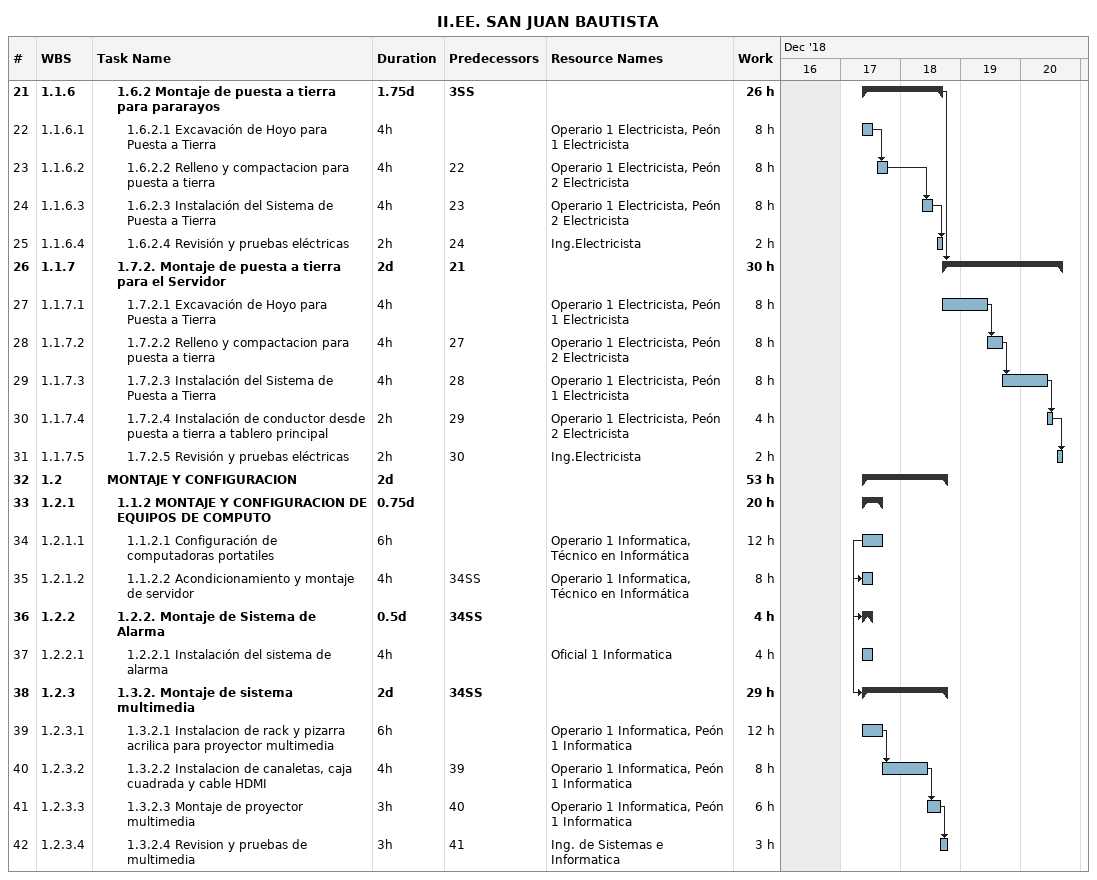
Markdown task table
II.EE. SAN JUAN BAUTISTA

| ID | WBS | Task | Duration | Start | Finish | Predecessors | Resources | Work (h) |
|---|---|---|---|---|---|---|---|---|
| 21 | 1.1.6 | **1.6.2 Montaje de puesta a tierra para pararayos** | 1.75d | 2018-12-17 | 2018-12-18 | 3SS |  | 26 |
| 22 | 1.1.6.1 | 1.6.2.1 Excavación de Hoyo para Puesta a Tierra | 4h | 2018-12-17 | 2018-12-17 |  | Operario 1 Electricista, Peón 1 Electricista | 8 |
| 23 | 1.1.6.2 | 1.6.2.2 Relleno y compactacion para puesta a tierra | 4h | 2018-12-17 | 2018-12-17 | 22 | Operario 1 Electricista, Peón 2 Electricista | 8 |
| 24 | 1.1.6.3 | 1.6.2.3 Instalación del Sistema de Puesta a Tierra | 4h | 2018-12-18 | 2018-12-18 | 23 | Operario 1 Electricista, Peón 2 Electricista | 8 |
| 25 | 1.1.6.4 | 1.6.2.4 Revisión y pruebas eléctricas | 2h | 2018-12-18 | 2018-12-18 | 24 | Ing.Electricista | 2 |
| 26 | 1.1.7 | **1.7.2. Montaje de puesta a tierra para el Servidor** | 2d | 2018-12-18 | 2018-12-20 | 21 |  | 30 |
| 27 | 1.1.7.1 | 1.7.2.1 Excavación de Hoyo para Puesta a Tierra | 4h | 2018-12-18 | 2018-12-19 |  | Operario 1 Electricista, Peón 1 Electricista | 8 |
| 28 | 1.1.7.2 | 1.7.2.2 Relleno y compactacion para puesta a tierra | 4h | 2018-12-19 | 2018-12-19 | 27 | Operario 1 Electricista, Peón 2 Electricista | 8 |
| 29 | 1.1.7.3 | 1.7.2.3 Instalación del Sistema de Puesta a Tierra | 4h | 2018-12-19 | 2018-12-20 | 28 | Operario 1 Electricista, Peón 1 Electricista | 8 |
| 30 | 1.1.7.4 | 1.7.2.4 Instalación de conductor desde puesta a tierra a tablero principal | 2h | 2018-12-20 | 2018-12-20 | 29 | Operario 1 Electricista, Peón 2 Electricista | 4 |
| 31 | 1.1.7.5 | 1.7.2.5 Revisión y pruebas eléctricas | 2h | 2018-12-20 | 2018-12-20 | 30 | Ing.Electricista | 2 |
| 32 | 1.2 | **MONTAJE Y CONFIGURACION** | 2d | 2018-12-17 | 2018-12-18 |  |  | 53 |
| 33 | 1.2.1 | **1.1.2 MONTAJE Y CONFIGURACION DE EQUIPOS DE COMPUTO** | 0.75d | 2018-12-17 | 2018-12-17 |  |  | 20 |
| 34 | 1.2.1.1 | 1.1.2.1 Configuración de computadoras portatiles | 6h | 2018-12-17 | 2018-12-17 |  | Operario 1 Informatica, Técnico en Informática | 12 |
| 35 | 1.2.1.2 | 1.1.2.2 Acondicionamiento y montaje de servidor | 4h | 2018-12-17 | 2018-12-17 | 34SS | Operario 1 Informatica, Técnico en Informática | 8 |
| 36 | 1.2.2 | **1.2.2. Montaje de Sistema de Alarma** | 0.5d | 2018-12-17 | 2018-12-17 | 34SS |  | 4 |
| 37 | 1.2.2.1 | 1.2.2.1 Instalación del sistema de alarma | 4h | 2018-12-17 | 2018-12-17 |  | Oficial 1 Informatica | 4 |
| 38 | 1.2.3 | **1.3.2. Montaje de sistema multimedia** | 2d | 2018-12-17 | 2018-12-18 | 34SS |  | 29 |
| 39 | 1.2.3.1 | 1.3.2.1 Instalacion de rack y pizarra acrilica para proyector multimedia | 6h | 2018-12-17 | 2018-12-17 |  | Operario 1 Informatica, Peón 1 Informatica | 12 |
| 40 | 1.2.3.2 | 1.3.2.2 Instalacion de canaletas, caja cuadrada y cable HDMI | 4h | 2018-12-17 | 2018-12-18 | 39 | Operario 1 Informatica, Peón 1 Informatica | 8 |
| 41 | 1.2.3.3 | 1.3.2.3 Montaje de proyector multimedia | 3h | 2018-12-18 | 2018-12-18 | 40 | Operario 1 Informatica, Peón 1 Informatica | 6 |
| 42 | 1.2.3.4 | 1.3.2.4 Revision y pruebas de multimedia | 3h | 2018-12-18 | 2018-12-18 | 41 | Ing. de Sistemas e Informatica | 3 |
